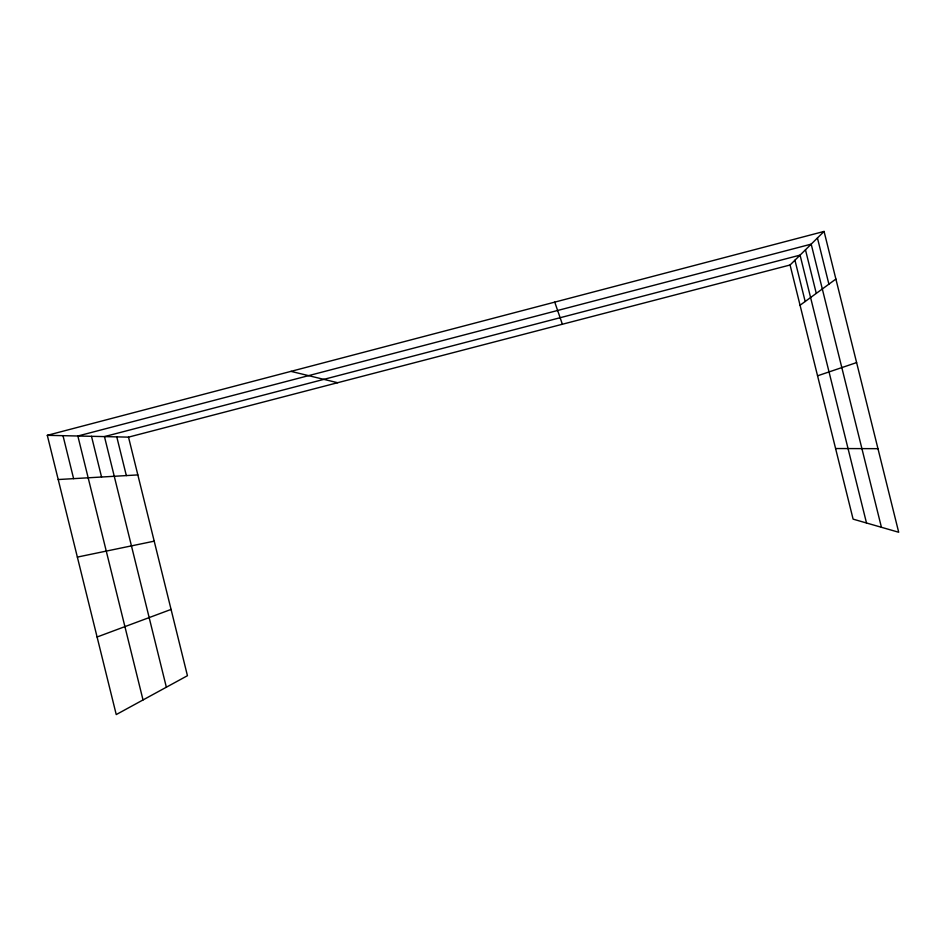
<?xml version="1.0" encoding="UTF-8"?>
<svg xmlns="http://www.w3.org/2000/svg" width="946" height="946" viewBox="0 0 946 946"><rect width="100%" height="100%" fill="white"/><g stroke="black" fill="none" stroke-linecap="round" stroke-linejoin="round"><path stroke-width="1.42" d="M790.076 264.998L824.072 231.427L898.7 532.255L853.103 519.141L790.076 264.998L128.514 437.135L47.3 435.326L116.24 714.573L187.438 675.704L128.514 437.135M800.056 305.239L835.886 279.058M97.083 637.001L171.072 609.425M817.557 375.81L856.603 362.59M47.3 435.326L824.072 231.427M77.359 557.088L154.21 541.159M58.214 479.539L137.844 474.916M835.602 448.534L877.971 448.676M290.966 371.364L337.639 382.716M554.746 302.129L562.373 324.242M817.439 237.978L828.897 284.167M881.424 527.289L811.195 244.139L77.844 436.011L143.023 699.957M805.472 249.791L816.28 293.378M866.501 522.996L800.068 255.124L104.462 436.603L166.354 687.21M794.936 260.185L805.176 301.49M116.784 436.875L126.338 475.578M91.502 436.307L101.553 477.021M63.004 435.68L73.611 478.652"/></g></svg>
